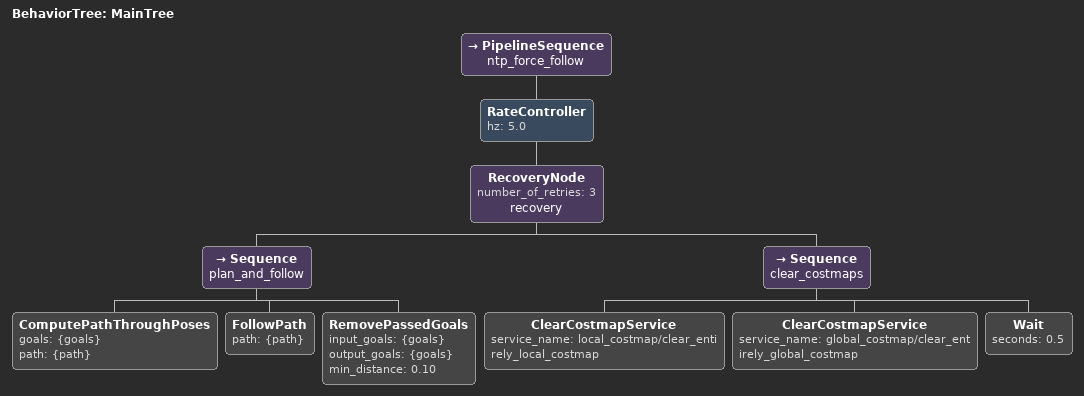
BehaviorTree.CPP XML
<?xml version="1.0"?>
<root main_tree_to_execute="MainTree">
  <BehaviorTree ID="MainTree">
    <PipelineSequence name="ntp_force_follow">
      <RateController hz="5.0">
        <RecoveryNode number_of_retries="3" name="recovery">
          <Sequence name="plan_and_follow">
            <!-- 'goals' es el vector de poses de NTP; 'path' la salida global -->
            <ComputePathThroughPoses goals="{goals}" path="{path}"/>
            <FollowPath path="{path}"/>
            <!-- Quita los goals ya pasados; mantiene la tubería operativa -->
            <RemovePassedGoals input_goals="{goals}" output_goals="{goals}" min_distance="0.10"/>
          </Sequence>
          <Sequence name="clear_costmaps">
            <ClearCostmapService service_name="local_costmap/clear_entirely_local_costmap"/>
            <ClearCostmapService service_name="global_costmap/clear_entirely_global_costmap"/>
            <Wait seconds="0.5"/>
          </Sequence>
        </RecoveryNode>
      </RateController>
    </PipelineSequence>
  </BehaviorTree>
</root>
